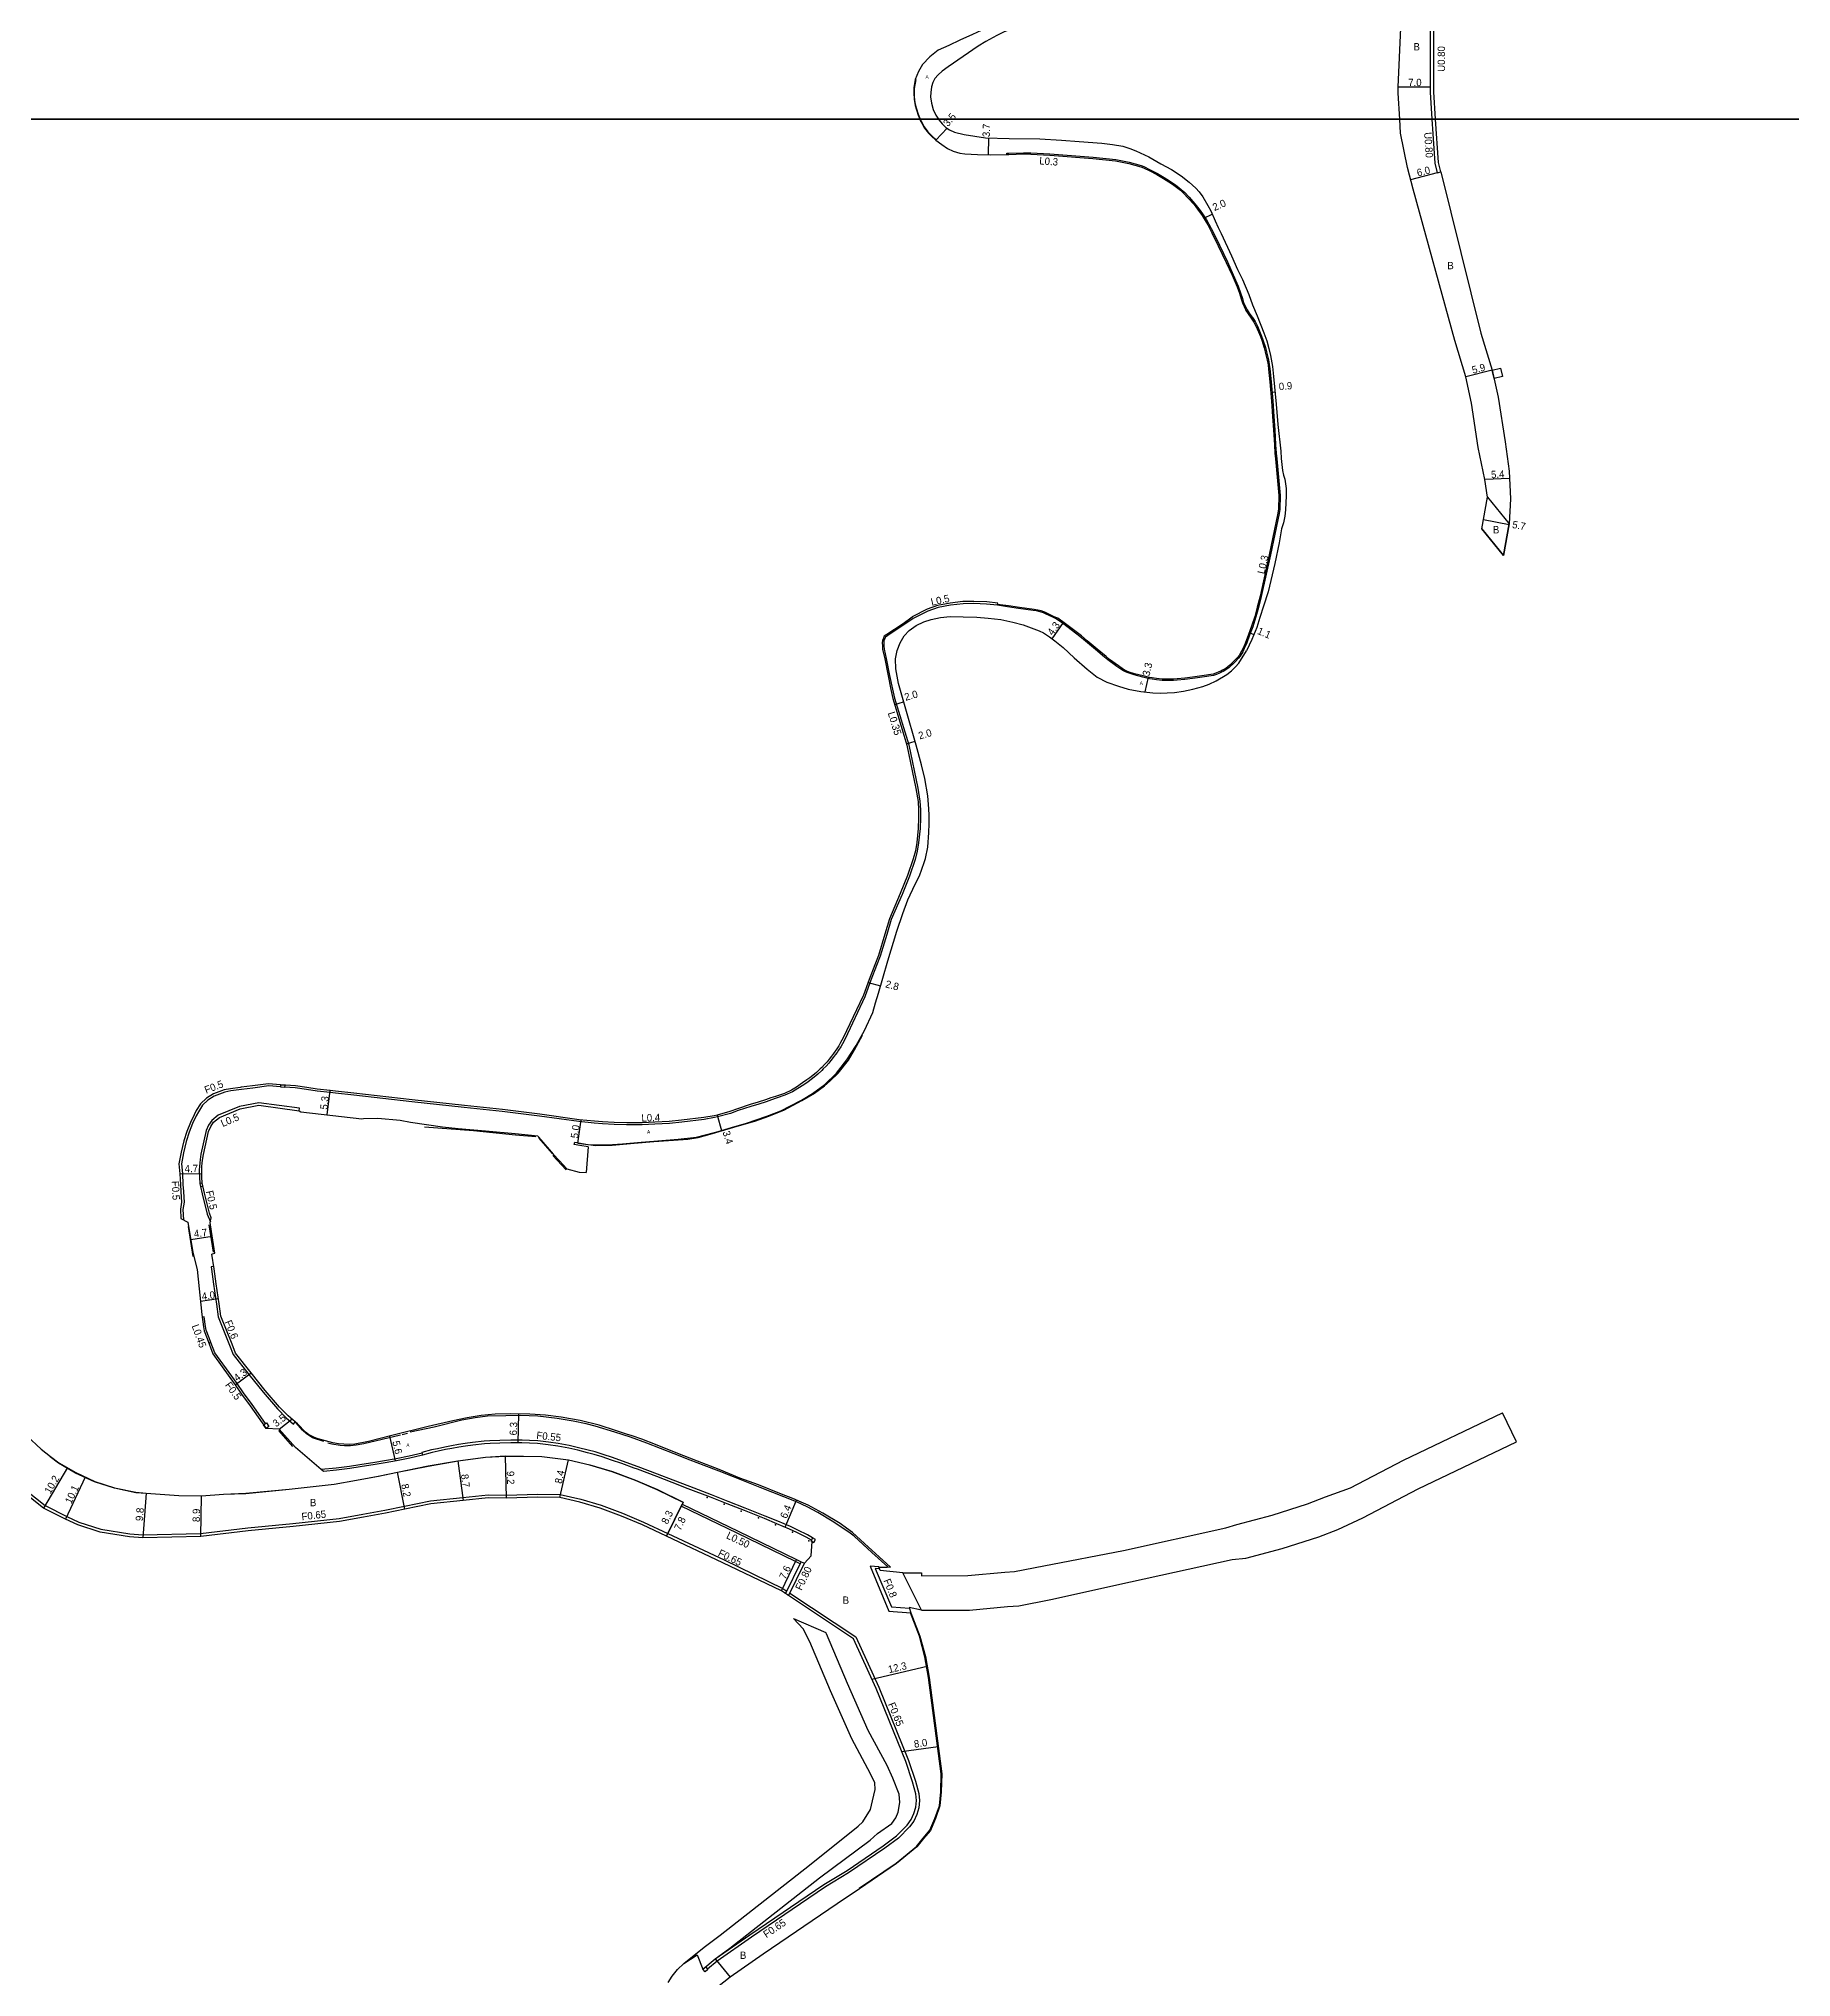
# Model space of a CAD drawing. Header units: metres. Extents: x -4000 to 0, y -102000 to -99000.
# Drawn here: x -3779.6 to -3398.6, y -101204 to -100782.5 of the extents above; entities that cross this region are included whole.
import ezdxf

# ---------------------------------------------------------------- set-up
doc = ezdxf.new("R2010")
doc.units = ezdxf.units.M
doc.header["$LTSCALE"] = 2.5
for name, color, linetype in [('側溝・桝', 7, 'Continuous'), ('図郭', 7, 'Continuous'), ('幅員', 7, 'Continuous'), ('歩道・分離帯・安全施設', 7, 'Continuous'), ('舗装', 7, 'Continuous'), ('道路', 7, 'Continuous')]:
    doc.layers.add(name, color=color, linetype=linetype)
doc.styles.get("Standard").update_dxf_attribs({"font": ''})
doc.styles.add('YOKO_DECO', font='')
doc.styles.get('Standard').set_extended_font_data('@MS PGothic')
doc.styles.get('YOKO_DECO').set_extended_font_data('MS PGothic')

msp = doc.modelspace()

# ---------------------------------------------------------------- linework, layer by layer
at = {"layer": '側溝・桝'}
for points in [[(-3475.89, -100800), (-3476.27, -100794.09), (-3476.27, -100777.23), (-3476.62, -100769.44)], [(-3474.76, -100811.47), (-3475.28, -100809.47), (-3475.89, -100800)], [(-3569.12, -100807.68), (-3569.13, -100807.4), (-3568.71, -100807.39), (-3565.5, -100807.31), (-3563.88, -100807.35), (-3559.73, -100807.56), (-3550.36, -100808.31), (-3545.44, -100808.78), (-3542.55, -100809.38), (-3541.21, -100809.73), (-3539.89, -100810.11), (-3539.32, -100810.34), (-3537.92, -100811.02), (-3536.37, -100811.84), (-3534.94, -100812.68), (-3533.77, -100813.41), (-3532.66, -100814.13), (-3532.08, -100814.56), (-3531.18, -100815.28), (-3530.5, -100815.9), (-3529.45, -100817), (-3528.21, -100818.41), (-3527.05, -100819.91), (-3526.43, -100820.8), (-3525.72, -100821.88), (-3525.18, -100822.87), (-3524.29, -100824.58), (-3522.91, -100827.41), (-3521.16, -100831.05), (-3519.88, -100833.83), (-3518.8, -100836.36), (-3518.3, -100837.77), (-3517.89, -100839.01), (-3517.63, -100839.87), (-3517.26, -100840.74), (-3516.88, -100841.51), (-3516.44, -100842.21), (-3515.56, -100843.34), (-3515.73, -100843.13), (-3515.14, -100844.01), (-3514.65, -100844.99), (-3513.73, -100847.18), (-3513.43, -100847.99), (-3512.9, -100849.66), (-3512.65, -100850.57), (-3512.24, -100852.37), (-3512.05, -100853.39), (-3511.92, -100854.32), (-3511.63, -100857.14), (-3511.27, -100861.29), (-3511.05, -100864.65), (-3510.87, -100867.55), (-3510.67, -100870.85), (-3510.59, -100872.61), (-3510.43, -100873.86), (-3509.68, -100881.82), (-3509.79, -100884.79), (-3509.93, -100885.73), (-3511.77, -100894.77), (-3513.79, -100903.8), (-3514.39, -100906.21), (-3514.95, -100908.23), (-3515.65, -100910.37), (-3516.32, -100912.18), (-3517.04, -100914.09), (-3517.48, -100915.14), (-3517.84, -100915.81), (-3518.39, -100916.76), (-3518.74, -100917.22), (-3519.47, -100918.01), (-3519.99, -100918.51), (-3520.47, -100918.95), (-3520.88, -100919.3), (-3521.29, -100919.6), (-3522.08, -100920.09), (-3522.47, -100920.29), (-3522.88, -100920.48), (-3523.54, -100920.75), (-3524.16, -100920.95), (-3524.69, -100921.07), (-3526.16, -100921.29), (-3528.2, -100921.54), (-3530.42, -100921.85), (-3532.05, -100922.01), (-3532.86, -100922.07), (-3534.06, -100922.08), (-3535.33, -100922.06), (-3536.6, -100921.94), (-3537.52, -100921.78), (-3538.13, -100921.68), (-3539.54, -100921.35), (-3541.45, -100920.87), (-3542.75, -100920.4), (-3543.3, -100920.2), (-3543.9, -100919.87), (-3544.34, -100919.61), (-3545.2, -100919.03), (-3547.13, -100917.59), (-3547.85, -100916.96), (-3549.86, -100915.36), (-3552.03, -100913.51), (-3553.26, -100912.48), (-3557.03, -100909.62), (-3558.37, -100908.69), (-3559.11, -100908.33), (-3560.69, -100907.55), (-3561.15, -100907.36), (-3561.9, -100907.11), (-3562.64, -100906.94), (-3563.41, -100906.82), (-3566.59, -100906.4), (-3568.97, -100906.03), (-3571.13, -100905.71), (-3573.52, -100905.47), (-3576.29, -100905.34), (-3578.61, -100905.39), (-3581.34, -100905.69), (-3584.04, -100906.23), (-3586.28, -100906.98), (-3589.49, -100908.61), (-3591.49, -100910), (-3595.01, -100912.32), (-3595.49, -100912.66), (-3595.64, -100912.96), (-3595.82, -100913.45), (-3595.87, -100913.91), (-3595.83, -100914.52), (-3595.79, -100915.22), (-3595.34, -100917.32), (-3594.59, -100920.98), (-3594, -100923.98), (-3593.55, -100925.9), (-3590.45, -100936.04), (-3588.48, -100945.47), (-3588, -100948.32), (-3587.89, -100950.21), (-3587.9, -100951.91), (-3587.97, -100954.28), (-3588.3, -100957.35), (-3588.59, -100959.15), (-3589.06, -100961), (-3590.29, -100964.64), (-3591.88, -100968.57), (-3594.22, -100974.04), (-3595.22, -100977.31), (-3596.64, -100981.98), (-3597.45, -100984.01), (-3598.65, -100987.19), (-3599.91, -100990.62), (-3599.99, -100990.85), (-3604.24, -100999.96), (-3604.82, -101001.04), (-3605.22, -101001.72), (-3605.69, -101002.45), (-3606.03, -101002.97), (-3606.4, -101003.49), (-3606.83, -101004.06), (-3607.34, -101004.7), (-3607.83, -101005.27), (-3608.39, -101005.9), (-3609.01, -101006.54), (-3609.36, -101006.88), (-3610.2, -101007.65), (-3610.98, -101008.31), (-3611.63, -101008.82), (-3612.3, -101009.32), (-3613.27, -101009.97), (-3614.53, -101010.81), (-3615.7, -101011.48), (-3617.34, -101012.23), (-3619.27, -101012.91), (-3620.28, -101013.23), (-3621.43, -101013.65), (-3623.05, -101014.16), (-3624.79, -101014.68), (-3627.55, -101015.57), (-3629.21, -101016.19), (-3631.99, -101016.97), (-3632.66, -101017.11), (-3634.93, -101017.49), (-3639.78, -101018.11), (-3642.48, -101018.38), (-3645.6, -101018.54), (-3648.37, -101018.65), (-3651.76, -101018.7), (-3654.5, -101018.6), (-3657.02, -101018.46), (-3658.81, -101018.29), (-3662.15, -101017.97), (-3670.72, -101016.78), (-3678.8, -101015.75), (-3687.07, -101014.88), (-3698.43, -101013.65), (-3711.1, -101012.23), (-3715.07, -101011.78), (-3716.22, -101011.65), (-3719.07, -101011.34), (-3721.37, -101010.98), (-3723.82, -101010.62), (-3726.14, -101010.46)], [(-3726.95, -101010.41), (-3727, -101010.4), (-3729.53, -101010.23), (-3733.01, -101010.72), (-3735.51, -101011.02), (-3737.83, -101011.32), (-3739.1, -101011.56), (-3741.4, -101012.43), (-3742.82, -101013.29), (-3743.98, -101014.39), (-3744.86, -101015.82), (-3745.33, -101016.73), (-3746.12, -101018.36), (-3746.85, -101020.29), (-3747.5, -101022.3), (-3748.07, -101024.77), (-3748.55, -101027.16), (-3748.34, -101029.29), (-3748.22, -101031.66), (-3748.13, -101033.17), (-3748.06, -101034.39), (-3747.98, -101035.5), (-3748.21, -101037.06), (-3748.12, -101039.34)], [(-3722.96, -101015.61), (-3722.89, -101015.08), (-3731.73, -101013.89), (-3735.95, -101014.66), (-3740.56, -101016.6), (-3741.96, -101017.75), (-3742.65, -101018.78), (-3743.17, -101019.93), (-3744.3, -101025.04), (-3744.49, -101026.25), (-3744.58, -101026.92), (-3744.65, -101027.73), (-3744.67, -101028.43), (-3744.65, -101030.11), (-3744.54, -101031.36), (-3744.52, -101031.45)], [(-3744.37, -101032.12), (-3744.02, -101033.67), (-3742.98, -101038.07), (-3742.25, -101039.77)], [(-3741.51, -101049.48), (-3742.1, -101049.58), (-3742.03, -101050.05), (-3741.55, -101053.36), (-3740.94, -101057.65), (-3740.59, -101060.43), (-3738.1, -101066.61), (-3737.33, -101068.6), (-3733.87, -101072.99), (-3730.8, -101076.81), (-3727.64, -101080.46), (-3725.77, -101082.41), (-3724.19, -101083.75), (-3723.81, -101083.29)], [(-3742.16, -101066), (-3742.55, -101064.99), (-3743.14, -101063.32), (-3743.33, -101062.51), (-3743.6, -101060.46), (-3744.05, -101060.52)], [(-3730.25, -101083.62), (-3733.2, -101079.46), (-3735.03, -101076.94), (-3736.45, -101074.9), (-3737.59, -101073.3), (-3741.32, -101068.25), (-3742.16, -101066), (-3742.59, -101066.15)], [(-3611.34, -101108.51), (-3612.48, -101107.85), (-3614.51, -101106.81), (-3616.15, -101106.04), (-3618.89, -101104.89), (-3621.62, -101103.75), (-3623.8, -101102.89), (-3625.98, -101102.03), (-3629.69, -101100.57), (-3633.31, -101099.15), (-3637.99, -101097.35), (-3641.66, -101095.93), (-3645.03, -101094.62), (-3649.22, -101093.03), (-3652.63, -101091.79), (-3654.85, -101091.02), (-3656.87, -101090.35), (-3658.63, -101089.8), (-3660.11, -101089.41), (-3662.22, -101088.88), (-3664.22, -101088.44), (-3666.62, -101087.97), (-3668.72, -101087.67), (-3671.09, -101087.4), (-3672.89, -101087.31), (-3674.5, -101087.27), (-3676.96, -101087.24), (-3679.36, -101087.29), (-3681.48, -101087.36), (-3682.7, -101087.47), (-3685.28, -101087.76), (-3686.85, -101087.97), (-3688.32, -101088.19), (-3689.87, -101088.47), (-3691.28, -101088.75), (-3692.88, -101089.11), (-3694.15, -101089.38), (-3696.26, -101089.95), (-3696.11, -101090.5)], [(-3696.23, -101090.07), (-3699.03, -101090.69), (-3701.9, -101091.28), (-3704.37, -101091.75), (-3706.5, -101092.12), (-3709.77, -101092.63), (-3711.98, -101092.95), (-3714.9, -101093.31), (-3718.16, -101093.63)], [(-3784.84, -101096.17), (-3778.17, -101101.46), (-3773.43, -101103.83), (-3770.85, -101105.04), (-3766.04, -101106.59), (-3759.74, -101107.64), (-3756.95, -101107.86), (-3744.38, -101107.57), (-3734.09, -101106.34), (-3724.36, -101105.4), (-3714.25, -101104.29), (-3709.11, -101103.36), (-3704.3, -101102.45), (-3700.08, -101101.59), (-3694.43, -101100.41), (-3687.37, -101099.69), (-3681.85, -101099.13), (-3677.94, -101099.21), (-3671.06, -101098.97), (-3666.2, -101099.05), (-3661.74, -101100.08), (-3657.32, -101101.41), (-3652.67, -101103.14), (-3648.07, -101105.08), (-3642.8, -101107.56), (-3630.57, -101113.3), (-3617.81, -101119.47), (-3616.92, -101120.05)], [(-3614.06, -101114.12), (-3615.05, -101113.64), (-3627.75, -101107.5), (-3639.88, -101101.58), (-3639.66, -101101.13)], [(-3617.21, -101120.64), (-3613.84, -101113.67)], [(-3616.54, -101121.09), (-3613.12, -101114.02)], [(-3596.92, -101114.77), (-3598.79, -101114.62), (-3594.79, -101124.39), (-3589.96, -101124.76)], [(-3596.79, -101115.2), (-3597.71, -101115.15), (-3594.2, -101123.49), (-3590.27, -101123.78)], [(-3616.25, -101120.5), (-3601.92, -101129.99), (-3596.93, -101140.96), (-3590.49, -101156.88), (-3588.99, -101161.36), (-3588.22, -101164.06), (-3588.11, -101165.62), (-3588.27, -101167.17), (-3588.69, -101168.67), (-3589.35, -101170.07), (-3590.25, -101171.34), (-3592.65, -101173.79), (-3595.63, -101175.99), (-3603.5, -101181.35), (-3608.5, -101184.38), (-3624.62, -101195.34), (-3632.11, -101200.55), (-3634.19, -101202.24)]]:
    msp.add_lwpolyline(points, dxfattribs=at)
for points in [[(-3463.2, -100856.41), (-3463.61, -100854.56), (-3461.76, -100854.15), (-3461.35, -100856)], [(-3726.95, -101010.47), (-3726.91, -101009.96), (-3726.1, -101010.02), (-3726.14, -101010.53)], [(-3744.01, -101031.34), (-3744.52, -101031.45), (-3744.37, -101032.12), (-3743.86, -101032.01)], [(-3730.69, -101083.94), (-3730.08, -101083.5), (-3729.53, -101084.27), (-3730.14, -101084.71)], [(-3610.73, -101108.85), (-3611.34, -101108.51), (-3611.68, -101109.11), (-3611.07, -101109.46)], [(-3634.72, -101202.86), (-3635.22, -101202.24), (-3634.6, -101201.74), (-3634.1, -101202.36)]]:
    msp.add_lwpolyline(points, close=True, dxfattribs=at)
at = {"layer": '図郭'}
for points in [[(-4000, -100800), (-4000, -100200), (-3200, -100200), (-3200, -100800)], [(-4000, -101400), (-4000, -100800), (-3200, -100800), (-3200, -101400)]]:
    msp.add_lwpolyline(points, close=True, dxfattribs=at)
at = {"layer": '幅員'}
for points in [[(-3477.07, -100793.09), (-3484.07, -100793.09)], [(-3475.53, -100811.68), (-3481.34, -100813.18)], [(-3463.61, -100854.56), (-3469.33, -100856.06)], [(-3459.81, -100878.17), (-3465.21, -100878.4)], [(-3465.51, -100887.08), (-3459.9, -100888.12)], [(-3688.43, -101091.71), (-3687.3, -101100.34)], [(-3678.14, -101090.66), (-3677.94, -101099.86)], [(-3666.28, -101099.7), (-3664.41, -101091.52)], [(-3773.35, -101093.22), (-3778.52, -101102.01)], [(-3769.45, -101095.26), (-3773.72, -101104.42)], [(-3699.95, -101102.23), (-3701.58, -101094.19)], [(-3756.19, -101098.74), (-3756.96, -101108.51)], [(-3744.34, -101108.22), (-3744.21, -101099.32)], [(-3639.44, -101100.69), (-3643.08, -101108.14)], [(-3643.08, -101108.14), (-3639.66, -101101.13)], [(-3618.13, -101120.03), (-3614.83, -101113.19)], [(-3632.5, -101200.03), (-3629.29, -101204)]]:
    msp.add_lwpolyline(points, dxfattribs=at)
at = {"layer": '幅員', "flags": 128}
for points in [[(-3584.54, -100804.6), (-3582.11, -100802)], [(-3573.13, -100807.77), (-3572.99, -100804.07)], [(-3526.3, -100821.51), (-3524.45, -100820.68)], [(-3511.72, -100859.37), (-3510.84, -100859.28)], [(-3559.26, -100913.01), (-3556.76, -100909.44)], [(-3516.42, -100911.63), (-3515.39, -100912.06)], [(-3539.02, -100924.56), (-3538.28, -100921.36)], [(-3593.48, -100927.28), (-3591.55, -100926.74)], [(-3590.93, -100935.81), (-3589.05, -100935.25)], [(-3599.28, -100987.72), (-3596.55, -100988.46)], [(-3716.83, -101016.51), (-3716.18, -101011.24)], [(-3632.1, -101016.58), (-3631.12, -101019.88)], [(-3662.34, -101022.7), (-3661.64, -101017.63)], [(-3748.86, -101029.33), (-3744.13, -101029.27)], [(-3746.52, -101043.59), (-3741.86, -101042.92)], [(-3744.42, -101057.03), (-3740.5, -101056.47)], [(-3736.89, -101075.21), (-3733.4, -101072.62)], [(-3727.29, -101084.82), (-3724.54, -101082.67)], [(-3675.36, -101087.83), (-3675.17, -101081.54)], [(-3703.34, -101086.35), (-3702.08, -101091.77)], [(-3617.31, -101106.16), (-3614.81, -101100.28)], [(-3598.44, -101139.22), (-3586.44, -101136.39)], [(-3591.98, -101154.92), (-3584.03, -101153.87)]]:
    msp.add_lwpolyline(points, dxfattribs=at)
at = {"layer": '歩道・分離帯・安全施設'}
for points in [[(-3588.92, -100791.37), (-3589.24, -100793.36), (-3589.27, -100795.13), (-3589.1, -100796.45), (-3588.84, -100797.57), (-3588.41, -100798.92), (-3587.94, -100800)], [(-3587.94, -100800), (-3587.83, -100800.26), (-3587.06, -100801.72), (-3586.26, -100802.74), (-3585.45, -100803.65), (-3584.47, -100804.52)], [(-3662.34, -101022.7), (-3658.43, -101023.14), (-3654.9, -101023.09), (-3650.13, -101022.69), (-3645.87, -101022.34), (-3641.61, -101022.04), (-3638.44, -101021.79), (-3636.21, -101021.4), (-3633.6, -101020.69), (-3627.2, -101018.85), (-3623.92, -101017.89), (-3620.84, -101016.79), (-3617.62, -101015.49), (-3613.67, -101013.4), (-3610.9, -101011.79), (-3608.74, -101010.22), (-3607.49, -101009.12), (-3605.8, -101007.48), (-3603.56, -101004.6), (-3602.21, -101002.39), (-3600.5, -100999.15)], [(-3695.74, -101019.08), (-3685.02, -101019.94), (-3675.9, -101020.89), (-3671.53, -101021.23)], [(-3670.83, -101021.57), (-3667.92, -101024.94)], [(-3667.78, -101025.32), (-3664.89, -101028.46)], [(-3747.07, -101040.82), (-3746.06, -101047.3)], [(-3741.59, -101046.4), (-3742.49, -101040.4)], [(-3717.59, -101087.55), (-3720.03, -101086.73), (-3720.59, -101086.38), (-3721.37, -101085.89), (-3722.2, -101085.06), (-3723.59, -101083.48)], [(-3594.95, -101114.76), (-3598.46, -101111.69), (-3602.33, -101108.13), (-3603.44, -101107.23), (-3607.08, -101104.84), (-3610.23, -101102.99), (-3612.55, -101101.72), (-3614.81, -101100.67), (-3622.77, -101097.55), (-3628.55, -101095.24), (-3631.68, -101094.02), (-3634.9, -101092.77), (-3637.93, -101091.6), (-3641.41, -101090.2), (-3647.39, -101087.91), (-3650.93, -101086.56), (-3654.3, -101085.48), (-3658.6, -101084.2), (-3660.55, -101083.68), (-3663.4, -101083.13), (-3666.84, -101082.56), (-3671.06, -101082.03), (-3674.81, -101081.9), (-3678, -101081.93), (-3682.02, -101082.05), (-3684.67, -101082.39), (-3687.59, -101082.92), (-3693.61, -101084.41), (-3698.82, -101085.51)], [(-3727.48, -101085.14), (-3724.4, -101088.62)], [(-3700.92, -101086.13), (-3708.88, -101088.04), (-3710.59, -101088.36), (-3711.81, -101088.46), (-3713.12, -101088.47), (-3714.02, -101088.42), (-3715.82, -101088.11), (-3716.73, -101087.9)], [(-3699.43, -101085.76), (-3700.55, -101086.06)], [(-3639.48, -101100.78), (-3645.1, -101098.03), (-3649.85, -101096.03), (-3654.88, -101094.15), (-3659.78, -101092.68), (-3664.42, -101091.61), (-3670.19, -101090.87), (-3678.13, -101090.76), (-3682.45, -101091.03), (-3688.42, -101091.81), (-3694.91, -101092.94), (-3701.56, -101094.29), (-3705.73, -101095.14), (-3710.47, -101096.03), (-3715.32, -101096.91), (-3725.13, -101097.99), (-3734.54, -101098.9), (-3739.4, -101099.05), (-3744.21, -101099.42), (-3749.14, -101099.35), (-3756.19, -101098.84), (-3758.46, -101098.66), (-3763.11, -101097.71), (-3767.42, -101096.32), (-3771.56, -101094.39), (-3775.24, -101092.22), (-3777.06, -101090.84)], [(-3595.11, -101114.91), (-3596.95, -101114.9), (-3596.79, -101115.34)], [(-3601.21, -101184.69), (-3593.17, -101179.23), (-3588.76, -101175.57), (-3587.29, -101173.81), (-3585.83, -101172.06), (-3584.74, -101169.49), (-3583.78, -101166.72), (-3583.47, -101163.73), (-3583.35, -101159.77), (-3586.11, -101138.85), (-3586.91, -101134.33), (-3588.12, -101129.86), (-3590.05, -101124.8)]]:
    msp.add_lwpolyline(points, dxfattribs=at)
for p in [(-3634.28, -101099.74, 213.43), (-3630.54, -101101.19, 213.27), (-3626.85, -101102.66, 213.11), (-3623.11, -101104.15, 212.99), (-3619.39, -101105.64, 212.87), (-3615.72, -101107.24, 212.75), (-3612.15, -101109.12, 212.6)]:
    msp.add_point(p, dxfattribs=at)
at = {"layer": '道路'}
for points in [[(-3535.56, -100767.29), (-3542.98, -100770.44), (-3546.56, -100771.89), (-3553.32, -100774.67), (-3559.16, -100776.99), (-3563.72, -100778.73), (-3565.83, -100779.48), (-3567.86, -100780.32), (-3569.81, -100781.1), (-3571.27, -100781.82), (-3573.68, -100783.11), (-3575.35, -100784.13), (-3581.9, -100788.63), (-3583.18, -100789.6), (-3584.03, -100790.36), (-3584.76, -100791.21), (-3585.19, -100792.02), (-3585.48, -100792.98), (-3585.64, -100794.19), (-3585.68, -100795.16), (-3585.52, -100796.53), (-3585.12, -100797.94), (-3584.52, -100799.14), (-3583.97, -100800)], [(-3483.7, -100800), (-3484.07, -100794.34), (-3484.07, -100793.09), (-3483.14, -100773.63), (-3483.21, -100769.72)], [(-3476.62, -100769.44), (-3477.42, -100769.48), (-3477.07, -100777.24), (-3477.07, -100794.12), (-3476.69, -100800)], [(-3573.42, -100780.09), (-3574.71, -100780.72), (-3576.54, -100781.62), (-3579.36, -100782.84), (-3581.69, -100783.97), (-3584.02, -100785.05), (-3585.86, -100786.48), (-3587.41, -100788.14), (-3588.29, -100789.65), (-3589.02, -100791.36), (-3589.32, -100793.22), (-3589.35, -100794.27), (-3589.29, -100795.76), (-3589.06, -100797.08), (-3588.42, -100799.13), (-3588.05, -100800)], [(-3588.05, -100800), (-3587.92, -100800.31), (-3587.59, -100800.92), (-3587, -100801.97), (-3586.14, -100803.03), (-3585.52, -100803.73), (-3584.54, -100804.6), (-3583.24, -100805.56), (-3582, -100806.37), (-3580.76, -100806.96), (-3579.36, -100807.41), (-3578.23, -100807.57), (-3575.51, -100807.73), (-3572.62, -100807.78), (-3569.12, -100807.68)], [(-3583.97, -100800), (-3583.83, -100800.21), (-3583.14, -100801.06), (-3582.37, -100801.82), (-3581.58, -100802.34), (-3580.46, -100802.81), (-3578.41, -100803.38), (-3573.73, -100804.05), (-3568.61, -100804.23), (-3561.95, -100804.3), (-3557.24, -100804.6), (-3553.35, -100804.85), (-3548.44, -100805.27), (-3546.15, -100805.5), (-3543.91, -100805.88), (-3542.37, -100806.36), (-3541.1, -100806.87), (-3538.25, -100808.22), (-3535.6, -100809.71), (-3533.33, -100810.97), (-3531.18, -100812.37), (-3529.44, -100813.69), (-3528, -100815.03), (-3527.3, -100815.81), (-3526.5, -100816.94), (-3525.38, -100818.78), (-3524.79, -100819.93)], [(-3483.51, -100803.03), (-3483.7, -100800)], [(-3476.69, -100800), (-3476.07, -100809.6), (-3475.53, -100811.68), (-3474.76, -100811.47)], [(-3480.8, -100815.26), (-3482.02, -100810.55), (-3483.51, -100803.03)], [(-3569.12, -100807.68), (-3568.7, -100807.67), (-3565.5, -100807.59), (-3563.89, -100807.63), (-3559.75, -100807.84), (-3550.38, -100808.59), (-3545.48, -100809.06), (-3542.62, -100809.65), (-3541.29, -100810), (-3539.98, -100810.38), (-3539.43, -100810.6), (-3538.04, -100811.27), (-3536.51, -100812.08), (-3535.08, -100812.92), (-3533.92, -100813.65), (-3532.82, -100814.36), (-3532.25, -100814.79), (-3531.36, -100815.49), (-3530.69, -100816.1), (-3529.66, -100817.19), (-3528.42, -100818.59), (-3527.28, -100820.08), (-3526.66, -100820.96), (-3525.96, -100822.03), (-3525.43, -100823), (-3524.54, -100824.71), (-3523.16, -100827.53), (-3521.42, -100831.17), (-3520.14, -100833.94), (-3519.06, -100836.47), (-3518.56, -100837.86), (-3518.16, -100839.1), (-3517.89, -100839.96), (-3517.26, -100841.38), (-3517.12, -100841.64), (-3516.68, -100842.37), (-3515.99, -100843.25), (-3515.38, -100844.15), (-3514.91, -100845.1), (-3513.99, -100847.29), (-3513.69, -100848.08), (-3513.17, -100849.74), (-3512.92, -100850.64), (-3512.52, -100852.42), (-3512.33, -100853.43), (-3512.2, -100854.36), (-3511.91, -100857.16), (-3511.55, -100861.32), (-3511.33, -100864.67), (-3511.16, -100867.57), (-3510.95, -100870.86), (-3510.87, -100872.64), (-3510.71, -100873.89), (-3509.97, -100881.83), (-3510.07, -100884.76), (-3510.21, -100885.68), (-3512.05, -100894.71), (-3514.06, -100903.74), (-3514.66, -100906.14), (-3515.22, -100908.15), (-3515.92, -100910.28), (-3516.58, -100912.08), (-3517.3, -100913.99), (-3517.74, -100915.02), (-3518.08, -100915.68), (-3518.62, -100916.61), (-3518.95, -100917.04), (-3519.67, -100917.81), (-3520.18, -100918.3), (-3520.65, -100918.74), (-3521.06, -100919.08), (-3521.45, -100919.36), (-3522.21, -100919.84), (-3522.59, -100920.03), (-3523, -100920.22), (-3523.64, -100920.49), (-3524.23, -100920.68), (-3524.74, -100920.79), (-3526.2, -100921.01), (-3528.24, -100921.26), (-3530.45, -100921.57), (-3532.07, -100921.73), (-3532.87, -100921.79), (-3534.06, -100921.8), (-3535.32, -100921.78), (-3536.56, -100921.67), (-3537.48, -100921.51), (-3538.07, -100921.41), (-3539.47, -100921.08), (-3541.37, -100920.6), (-3542.49, -100920.23), (-3543.02, -100920.03), (-3543.59, -100919.73), (-3544.01, -100919.47), (-3544.85, -100918.9), (-3546.77, -100917.47), (-3547.48, -100916.85), (-3549.5, -100915.25), (-3551.66, -100913.41), (-3552.9, -100912.37), (-3556.68, -100909.5), (-3558.04, -100908.55), (-3558.8, -100908.19), (-3560.39, -100907.4), (-3560.86, -100907.21), (-3561.64, -100906.95), (-3562.4, -100906.77), (-3563.19, -100906.65), (-3566.37, -100906.23), (-3568.74, -100905.86), (-3571.12, -100905.51), (-3571.08, -100905.24), (-3573.49, -100905), (-3576.28, -100904.87), (-3578.64, -100904.92), (-3581.41, -100905.22), (-3584.16, -100905.77), (-3586.46, -100906.55), (-3589.7, -100908.26), (-3589.66, -100908.33), (-3591.68, -100909.73), (-3595.19, -100912.05), (-3595.75, -100912.44), (-3595.94, -100912.84), (-3596.14, -100913.38), (-3596.2, -100913.91), (-3596.16, -100914.54), (-3596.12, -100915.26), (-3595.66, -100917.39), (-3594.91, -100921.05), (-3594.32, -100924.05)], [(-3474.76, -100811.47), (-3466.04, -100846.54), (-3463.61, -100854.56), (-3462.3, -100860.47), (-3460.74, -100870.17), (-3459.88, -100876.55), (-3459.63, -100882.55), (-3459.88, -100887.98), (-3461.14, -100894.86)], [(-3468.06, -100861.75), (-3469.33, -100856.06), (-3471.71, -100848.17), (-3480.8, -100815.26)], [(-3524.79, -100819.93), (-3523.79, -100822.14), (-3523.16, -100823.54), (-3522.51, -100824.9), (-3520.28, -100829.74), (-3518.94, -100832.73), (-3517.89, -100834.9), (-3516.53, -100838.17), (-3515.68, -100840.39), (-3514.72, -100842.8), (-3513.23, -100846.49), (-3512.62, -100848.23), (-3512.14, -100849.91), (-3511.8, -100851.39), (-3511.39, -100853.79), (-3511.14, -100856), (-3510.59, -100861.97), (-3510.18, -100866.43), (-3509.56, -100872.21), (-3509.46, -100873.82), (-3509.16, -100876.44), (-3508.93, -100877.39), (-3508.67, -100878.28)], [(-3465.88, -100889.1), (-3464.61, -100882.22), (-3465.21, -100878.4), (-3466.61, -100871.39), (-3468.06, -100861.75)], [(-3508.67, -100878.28), (-3508.37, -100880.35), (-3508.4, -100881.92), (-3508.53, -100884.95), (-3508.68, -100886.31), (-3508.97, -100887.77), (-3509.37, -100889.09)], [(-3465.88, -100889.1), (-3464.61, -100882.22)], [(-3509.37, -100889.09), (-3509.94, -100892.13), (-3510.86, -100896.62), (-3511.41, -100899.12), (-3512.31, -100902.76), (-3513.3, -100905.88), (-3514.08, -100908.39), (-3514.75, -100910.53), (-3515.86, -100913.19), (-3517.01, -100915.61)], [(-3465.88, -100889.1), (-3461.14, -100894.86)], [(-3461.14, -100894.86), (-3459.88, -100887.98)], [(-3636.59, -101021.35), (-3632.69, -101020.36), (-3631.87, -101020.1), (-3628.26, -101019.03), (-3625.71, -101018.3), (-3621.25, -101016.8), (-3618.27, -101015.62), (-3616.12, -101014.57), (-3613.75, -101013.29), (-3611.39, -101011.87), (-3608.68, -101009.9), (-3606.12, -101007.43), (-3603.9, -101004.56), (-3601.88, -101001.43), (-3600.06, -100998.18), (-3598.23, -100994.26), (-3597.63, -100992.17), (-3596.98, -100990.03), (-3596.09, -100986.78), (-3594.97, -100983.02), (-3593.05, -100976.6), (-3591.7, -100972.71), (-3590.62, -100969.76), (-3589.05, -100966.38), (-3588.13, -100964.56), (-3587.09, -100961.66), (-3586.79, -100960.75), (-3586.3, -100958.3), (-3586.06, -100955.13), (-3585.99, -100953.26), (-3585.97, -100951.38), (-3586.05, -100949.96), (-3586.27, -100947.18), (-3586.91, -100943.36), (-3587.67, -100940.42), (-3588.79, -100936.13), (-3591.1, -100928.32), (-3592.65, -100922.75), (-3593.26, -100919.54), (-3593.29, -100917.37), (-3592.93, -100915.57), (-3592.29, -100913.86), (-3591.4, -100912.38), (-3590.31, -100911.19), (-3588.82, -100910.09), (-3587.17, -100909.32), (-3585.55, -100908.77), (-3583.54, -100908.37), (-3581.42, -100908.18), (-3578.58, -100908.2), (-3575.65, -100908.31), (-3573.2, -100908.51), (-3570.44, -100908.84), (-3567.82, -100909.36), (-3565.56, -100909.99), (-3562.11, -100911.29), (-3561.14, -100911.73), (-3559.84, -100912.57), (-3558.66, -100913.45), (-3556.84, -100914.9), (-3554.46, -100917.15), (-3551.63, -100919.61), (-3549.46, -100921.38), (-3547.36, -100922.42), (-3544.86, -100923.32), (-3542.7, -100923.97), (-3539.95, -100924.45), (-3537.37, -100924.75), (-3535.81, -100924.85), (-3534.22, -100924.78), (-3532.66, -100924.67), (-3530.74, -100924.36), (-3528.69, -100923.96), (-3526.47, -100923.35), (-3525.14, -100922.9), (-3523.59, -100922.17), (-3521.31, -100920.77), (-3520.28, -100919.98), (-3519.38, -100919.09), (-3518.71, -100918.28), (-3517.01, -100915.61)], [(-3594.32, -100924.05), (-3593.87, -100925.99), (-3590.83, -100936.14), (-3588.87, -100945.56), (-3588.41, -100948.37), (-3588.31, -100950.22), (-3588.32, -100951.9), (-3588.38, -100954.26), (-3588.71, -100957.3), (-3589, -100959.07), (-3589.46, -100960.88), (-3590.68, -100964.49), (-3592.27, -100968.41), (-3594.61, -100973.9), (-3595.62, -100977.19), (-3597.03, -100981.85), (-3597.84, -100983.86), (-3599.04, -100987.05), (-3600.3, -100990.48), (-3600.35, -100990.63), (-3604.66, -100999.73), (-3605.24, -101000.81), (-3605.63, -101001.47), (-3606.09, -101002.19), (-3606.43, -101002.69), (-3606.79, -101003.2), (-3607.21, -101003.76), (-3607.71, -101004.4), (-3608.19, -101004.95), (-3608.74, -101005.57), (-3609.35, -101006.2), (-3609.69, -101006.53), (-3610.52, -101007.29), (-3611.29, -101007.94), (-3611.92, -101008.44), (-3612.58, -101008.92), (-3613.53, -101009.57), (-3614.83, -101010.47), (-3615.9, -101011.11), (-3617.48, -101011.84), (-3619.42, -101012.52), (-3620.43, -101012.84), (-3621.57, -101013.26), (-3623.17, -101013.76), (-3624.91, -101014.28), (-3627.69, -101015.18), (-3629.34, -101015.79), (-3632.1, -101016.58), (-3632.72, -101016.71), (-3634.99, -101017.08), (-3639.83, -101017.69), (-3642.51, -101017.97), (-3645.62, -101018.12), (-3648.38, -101018.23), (-3651.75, -101018.28), (-3654.48, -101018.18), (-3656.99, -101018.05), (-3658.77, -101017.87), (-3662.1, -101017.56), (-3670.66, -101016.37), (-3678.76, -101015.34), (-3687.03, -101014.47), (-3698.38, -101013.24), (-3711.05, -101011.82), (-3715.03, -101011.37), (-3716.18, -101011.24), (-3719.01, -101010.93), (-3721.31, -101010.57), (-3723.78, -101010.2), (-3726.99, -101009.95), (-3729.6, -101009.74), (-3733.07, -101010.23), (-3735.57, -101010.52), (-3735.77, -101010.55)], [(-3735.77, -101010.55), (-3737.91, -101010.83), (-3739.24, -101011.09), (-3741.57, -101011.97), (-3743.11, -101012.9), (-3744.43, -101014.11), (-3745.32, -101015.56), (-3745.8, -101016.5), (-3746.6, -101018.16), (-3747.35, -101020.12), (-3748.01, -101022.16), (-3748.58, -101024.66), (-3749.08, -101027.13), (-3748.86, -101029.33), (-3748.74, -101031.68), (-3748.65, -101033.2), (-3748.58, -101034.43), (-3748.51, -101035.48), (-3748.73, -101037.03), (-3748.66, -101039.06), (-3747.14, -101039.85), (-3746.05, -101046.43), (-3745.11, -101050.14), (-3744.14, -101059.9), (-3743.77, -101062.59), (-3743.57, -101063.45), (-3742.97, -101065.14), (-3741.72, -101068.47), (-3738.03, -101073.62), (-3736.89, -101075.21), (-3735.47, -101077.25), (-3733.64, -101079.78), (-3730.14, -101084.71)], [(-3723.81, -101083.29), (-3725.36, -101081.97), (-3727.2, -101080.06), (-3730.34, -101076.43), (-3733.4, -101072.62), (-3736.81, -101068.3), (-3737.55, -101066.39), (-3740, -101060.28), (-3740.35, -101057.57), (-3740.96, -101053.27), (-3741.44, -101049.96), (-3741.94, -101046.83), (-3741.8, -101046.71), (-3741.32, -101046.6), (-3741.87, -101042.82), (-3742.29, -101039.94), (-3742.06, -101038.88), (-3742.47, -101037.91), (-3743.51, -101033.55), (-3744.02, -101031.28), (-3744.12, -101030.09), (-3744.14, -101028.44), (-3744.12, -101027.76), (-3744.05, -101026.98), (-3743.97, -101026.33), (-3743.78, -101025.14), (-3742.67, -101020.1), (-3742.19, -101019.04), (-3741.56, -101018.11), (-3740.28, -101017.06), (-3735.79, -101015.17), (-3731.72, -101014.43), (-3722.96, -101015.61), (-3722.56, -101015.83), (-3709.35, -101017.41), (-3709, -101017.28), (-3705.84, -101017.22), (-3701.03, -101017.66), (-3698.73, -101018.09), (-3691.82, -101019.12), (-3688.36, -101019.46), (-3682.44, -101020), (-3676, -101020.6), (-3671.1, -101021.04), (-3670.9, -101021.33), (-3670.42, -101021.93), (-3667.7, -101025.03), (-3666.34, -101026.52), (-3664.77, -101028.27), (-3662.1, -101028.94), (-3660.54, -101029.05)], [(-3660.11, -101023.47), (-3661.97, -101023.15), (-3663.18, -101022.93), (-3663.01, -101022.48), (-3660.23, -101022.93), (-3658.97, -101023.03), (-3655.9, -101023), (-3652.69, -101022.78), (-3648.6, -101022.45), (-3644.96, -101022.13), (-3640.53, -101021.82), (-3636.59, -101021.35)], [(-3660.11, -101023.47), (-3660.54, -101029.05)], [(-3786.3, -101081.45), (-3782.18, -101086.28), (-3779.01, -101089.23), (-3777, -101090.76)], [(-3591.69, -101116.06), (-3596.68, -101115.56), (-3596.92, -101114.76), (-3594.42, -101114.87), (-3600.07, -101109.68), (-3602.63, -101107.34), (-3603.93, -101106.37), (-3605.37, -101105.34), (-3609.09, -101103.15), (-3612.29, -101101.39), (-3613.81, -101100.7), (-3615.64, -101099.92), (-3618.12, -101098.99), (-3623.09, -101096.99), (-3627.18, -101095.48), (-3631.67, -101093.6), (-3636.37, -101091.82), (-3641.03, -101090.03), (-3645.52, -101088.22), (-3648.43, -101087.06), (-3650.58, -101086.3), (-3651.81, -101085.91), (-3654.21, -101085.12), (-3657.71, -101084.01), (-3661.87, -101082.98), (-3663.97, -101082.58), (-3666.02, -101082.25), (-3669.42, -101081.81), (-3672.81, -101081.61), (-3676.93, -101081.49), (-3680.36, -101081.61), (-3683.36, -101081.91), (-3686.42, -101082.41), (-3689.55, -101083.05), (-3694.94, -101084.28), (-3702.8, -101086.21), (-3707.91, -101087.54), (-3710.84, -101088.09), (-3712.09, -101088.17), (-3713.26, -101088.13), (-3714.43, -101088.01), (-3715.65, -101087.81), (-3718.84, -101086.94), (-3719.63, -101086.65), (-3720.33, -101086.33), (-3720.94, -101085.98), (-3721.59, -101085.51), (-3723.33, -101083.69), (-3723.81, -101083.29)], [(-3494.38, -101097.64), (-3482.85, -101091.58), (-3461.32, -101081.29)], [(-3727.29, -101084.82), (-3730.14, -101084.71)], [(-3723.76, -101088.87), (-3727.29, -101084.82)], [(-3650.15, -101093.3), (-3652.82, -101092.33), (-3655.04, -101091.56), (-3657.05, -101090.89), (-3658.79, -101090.36), (-3660.26, -101089.97), (-3662.35, -101089.44), (-3664.34, -101089), (-3666.72, -101088.53), (-3668.79, -101088.24), (-3671.14, -101087.97), (-3672.91, -101087.88), (-3674.51, -101087.84), (-3676.95, -101087.81), (-3679.35, -101087.87), (-3681.44, -101087.94), (-3682.65, -101088.04), (-3685.21, -101088.33), (-3686.77, -101088.54), (-3688.23, -101088.76), (-3689.76, -101089.03), (-3691.16, -101089.31), (-3692.76, -101089.67), (-3694.02, -101089.93), (-3696.11, -101090.5), (-3698.93, -101091.13), (-3701.81, -101091.72), (-3704.29, -101092.2), (-3706.42, -101092.57), (-3709.71, -101093.07), (-3711.92, -101093.4), (-3714.85, -101093.76), (-3717.68, -101094.04)], [(-3777, -101090.76), (-3775.18, -101092.14), (-3771.51, -101094.3), (-3767.39, -101096.22), (-3763.09, -101097.61), (-3758.44, -101098.56), (-3756.19, -101098.74), (-3749.14, -101099.25), (-3744.21, -101099.32), (-3739.41, -101098.95), (-3734.54, -101098.8), (-3725.14, -101097.89), (-3715.34, -101096.81), (-3710.49, -101095.93), (-3705.75, -101095.04), (-3701.58, -101094.19), (-3694.93, -101092.85), (-3688.43, -101091.71), (-3682.46, -101090.93), (-3678.14, -101090.66), (-3670.18, -101090.77), (-3664.41, -101091.52), (-3659.76, -101092.58), (-3654.85, -101094.06), (-3649.81, -101095.93), (-3645.06, -101097.94), (-3639.44, -101100.69)], [(-3717.68, -101094.04), (-3723.76, -101088.87)], [(-3635.22, -101202.24), (-3632.5, -101200.03), (-3624.99, -101194.8), (-3608.86, -101183.84), (-3603.85, -101180.8), (-3596, -101175.46), (-3593.07, -101173.3), (-3590.75, -101170.93), (-3589.92, -101169.74), (-3589.3, -101168.44), (-3588.91, -101167.05), (-3588.77, -101165.61), (-3588.86, -101164.17), (-3589.61, -101161.56), (-3591.1, -101157.1), (-3597.53, -101141.22), (-3602.43, -101130.43), (-3618.13, -101120.03), (-3630.85, -101113.89), (-3643.08, -101108.14), (-3648.33, -101105.68), (-3652.91, -101103.74), (-3657.53, -101102.03), (-3661.91, -101100.71), (-3666.28, -101099.7), (-3671.05, -101099.62), (-3677.94, -101099.86), (-3681.83, -101099.78), (-3687.3, -101100.34), (-3694.33, -101101.06), (-3699.95, -101102.23), (-3704.17, -101103.09), (-3709, -101104), (-3714.16, -101104.93), (-3724.29, -101106.05), (-3734.02, -101106.99), (-3744.34, -101108.22), (-3756.96, -101108.51), (-3759.82, -101108.28), (-3766.19, -101107.22), (-3771.09, -101105.64), (-3773.72, -101104.42), (-3778.52, -101102.01), (-3785.27, -101096.66)], [(-3611.41, -101109.3), (-3611.68, -101109.11), (-3611.61, -101109), (-3612.74, -101108.34), (-3614.75, -101107.31), (-3616.37, -101106.56), (-3619.09, -101105.41), (-3621.82, -101104.27), (-3623.99, -101103.41), (-3626.17, -101102.56), (-3629.89, -101101.09), (-3633.5, -101099.67), (-3638.37, -101097.82), (-3641.87, -101096.46), (-3645.23, -101095.15), (-3649.42, -101093.57), (-3650.15, -101093.3)], [(-3639.44, -101100.69), (-3639.66, -101101.13)], [(-3639.66, -101101.13), (-3627.53, -101107.05), (-3614.83, -101113.19), (-3613.84, -101113.67), (-3613.12, -101114.02), (-3611.62, -101112.38), (-3611.41, -101109.3)], [(-3521.53, -101106.32), (-3519.09, -101105.59), (-3511.42, -101103.54), (-3503.78, -101101.06), (-3499.86, -101099.59), (-3494.38, -101097.64)], [(-3520.14, -101113.18), (-3517.13, -101112.93), (-3509.27, -101110.83), (-3501.27, -101108.24), (-3497.15, -101106.69), (-3491.73, -101104.15)], [(-3591.69, -101116.06), (-3587.65, -101116.12), (-3587.65, -101116.72), (-3577.58, -101116.7), (-3569.56, -101115.92), (-3567.44, -101115.77), (-3561.07, -101114.56), (-3543.73, -101111.23), (-3521.53, -101106.32)], [(-3587.63, -101124.22), (-3577.21, -101124.2), (-3568.94, -101123.39), (-3566.48, -101123.23), (-3559.56, -101121.9), (-3542.22, -101118.07), (-3520.14, -101113.18)], [(-3587.63, -101124.22), (-3591.69, -101116.06)], [(-3639.33, -101201.04), (-3637.45, -101199.54), (-3634.65, -101197.23), (-3631.43, -101194.9), (-3612, -101179.67), (-3601.45, -101171.2), (-3600.38, -101170.23), (-3598.76, -101167.54), (-3598.34, -101165.68), (-3597.73, -101163.22), (-3597.83, -101161.73), (-3598.72, -101159.78), (-3602.84, -101152.15), (-3607.42, -101141.74), (-3611.94, -101131.06), (-3613.42, -101128.27), (-3615.49, -101126.03)], [(-3589.96, -101124.76), (-3588.03, -101129.83), (-3586.81, -101134.31), (-3586.01, -101138.84), (-3583.25, -101159.76), (-3583.37, -101163.74), (-3583.68, -101166.74), (-3584.64, -101169.52), (-3585.74, -101172.12), (-3587.22, -101173.88), (-3588.69, -101175.64), (-3593.11, -101179.31), (-3601.16, -101184.77), (-3605.99, -101188.05), (-3622.1, -101199), (-3629.29, -101204), (-3632.01, -101206.2)], [(-3587.63, -101124.22), (-3590.32, -101123.62), (-3589.96, -101124.76)], [(-3635.22, -101202.24), (-3632.51, -101200), (-3629.32, -101197.7), (-3609.83, -101182.41), (-3598.85, -101174.24), (-3597.26, -101172.79), (-3594.14, -101170.58), (-3593.21, -101169.38), (-3592.73, -101168.1), (-3592.4, -101166.03), (-3592.55, -101164.24), (-3593.88, -101160.74), (-3595.14, -101158), (-3599.25, -101150.39), (-3603.75, -101140.15), (-3608.33, -101129.34), (-3608.48, -101129.06)], [(-3642.73, -101205.17), (-3641.88, -101203.77), (-3640.71, -101202.32), (-3639.33, -101201.04), (-3636.44, -101199.18), (-3635.22, -101202.24)]]:
    msp.add_lwpolyline(points, dxfattribs=at)
msp.add_lwpolyline([(-3464.61, -100882.22), (-3459.88, -100887.98), (-3461.14, -100894.86), (-3465.88, -100889.1)], close=True, dxfattribs=at)
at = {"layer": '道路', "flags": 128}
for points in [[(-3458.3, -101087.61), (-3461.32, -101081.29)], [(-3491.73, -101104.15), (-3479.71, -101097.84), (-3458.3, -101087.61)], [(-3615.49, -101126.03), (-3608.48, -101129.06)]]:
    msp.add_lwpolyline(points, dxfattribs=at)

# ---------------------------------------------------------------- texts
at = {"layer": '側溝・桝'}
for s, rotation, p in [('U0.80', 90, (-3473.86, -100789.72)), ('U0.80', 273.6883, (-3478.39, -100802.9)), ('L0.3', 356, (-3562.1, -100809.84)), ('L0.3', 77, (-3513.12, -100899.02)), ('L0.5', 13, (-3585.42, -100905.84)), ('L0.35', 287, (-3595.02, -100929.13)), ('F0.5', 21, (-3743.17, -101011.93)), ('L0.5', 23, (-3739.58, -101019.18)), ('L0.4', 2, (-3648.52, -101018)), ('F0.5', 273, (-3750.68, -101030.91)), ('F0.5', 283, (-3743.25, -101033.17)), ('L0.45', 289.6966, (-3746.34, -101062.4)), ('F0.6', 292, (-3739.19, -101061.54)), ('F0.5', 306.0732, (-3739.16, -101075.3)), ('F0.55', 354, (-3671.44, -101086.95)), ('F0.65', 6.3011, (-3722.35, -101104.67)), ('L0.50', 334.2085, (-3630.24, -101108.51)), ('F0.65', 334.2085, (-3632.04, -101112.33)), ('F0.80', 64.2085, (-3613.76, -101120.04)), ('F0.8', 292, (-3595.97, -101117.77)), ('F0.65', 292.0545, (-3594.98, -101144.65)), ('F0.65', 34.1952, (-3621.38, -101195.55))]:
    msp.add_text(s, height=1.6, rotation=rotation, dxfattribs=at).set_placement(p)
at = {"layer": '幅員'}
msp.add_text('7.0', height=1.6, dxfattribs=at).set_placement((-3481.85, -100792.84))
for s, rotation, p in [('3.5', 50, (-3581.89, -100801.77)), ('3.7', 88, (-3572.82, -100803.94)), ('6.0', 14.5541, (-3479.75, -100812.51)), ('2.0', 24, (-3523.95, -100820.01)), ('5.9', 14.6921, (-3467.77, -100855.39)), ('0.9', 5, (-3509.91, -100858.97)), ('5.4', 2.419, (-3463.82, -100878.09)), ('5.7', 349.5649, (-3459.34, -100888.89)), ('4.3', 55, (-3559.13, -100912.4)), ('1.1', 337, (-3514.8, -100911.89)), ('3.3', 77, (-3538.11, -100921.22)), ('2.0', 16, (-3591.11, -100926.5)), ('2.0', 16, (-3588.08, -100934.9)), ('2.8', 345, (-3595.64, -100988.75)), ('5.3', 83, (-3716.83, -101015.43)), ('5.0', 82, (-3662.36, -101021.7)), ('3.4', 287, (-3630.93, -101020.25)), ('4.7', 1, (-3747.83, -101029)), ('4.7', 7, (-3745.74, -101043.18)), ('4.0', 8, (-3744.03, -101056.81)), ('4.3', 37, (-3736.42, -101074.56)), ('3.5', 38, (-3727.94, -101084.49)), ('6.3', 88, (-3675.64, -101086.23)), ('5.6', 283, (-3702.71, -101087.58)), ('10.2', 59.5289, (-3777.06, -101099.04)), ('8.2', 281.469, (-3700.78, -101096.9)), ('8.7', 277.4636, (-3687.79, -101094.73)), ('9.2', 271.2362, (-3677.81, -101093.97)), ('8.4', 77.0866, (-3665.88, -101096.83)), ('10.1', 65.0053, (-3772.5, -101101.22)), ('9.8', 85.4475, (-3756.93, -101104.89)), ('8.9', 89.1784, (-3744.54, -101105.05)), ('8.3', 63.9904, (-3642.87, -101105.66)), ('7.8', 64.8565, (-3640.07, -101107.03)), ('6.4', 67, (-3617, -101104.43)), ('7.6', 64.2085, (-3617.25, -101117.64)), ('12.3', 13, (-3594.72, -101137.92)), ('8.0', 8, (-3589.19, -101154.13))]:
    msp.add_text(s, height=1.6, rotation=rotation, dxfattribs=at).set_placement(p)
at = {"layer": '舗装'}
for p in [(-3480.7, -100785.07), (-3473.35, -100832.65), (-3463.44, -100890.08), (-3720.62, -101101.61), (-3604.8, -101122.83), (-3627.14, -101200.04)]:
    msp.add_text('B', height=1.6, dxfattribs=at).set_placement(p)
at = {"layer": '舗装', "style": 'YOKO_DECO'}
for p in [(-3586.8, -100791.21, 235.54), (-3540.23, -100923.02, 227.05), (-3647.34, -101020.57, 218.93), (-3699.65, -101088.69, 214.54)]:
    msp.add_text('A', height=0.75, dxfattribs=at).set_placement(p)

doc.saveas('drawing.dxf')
